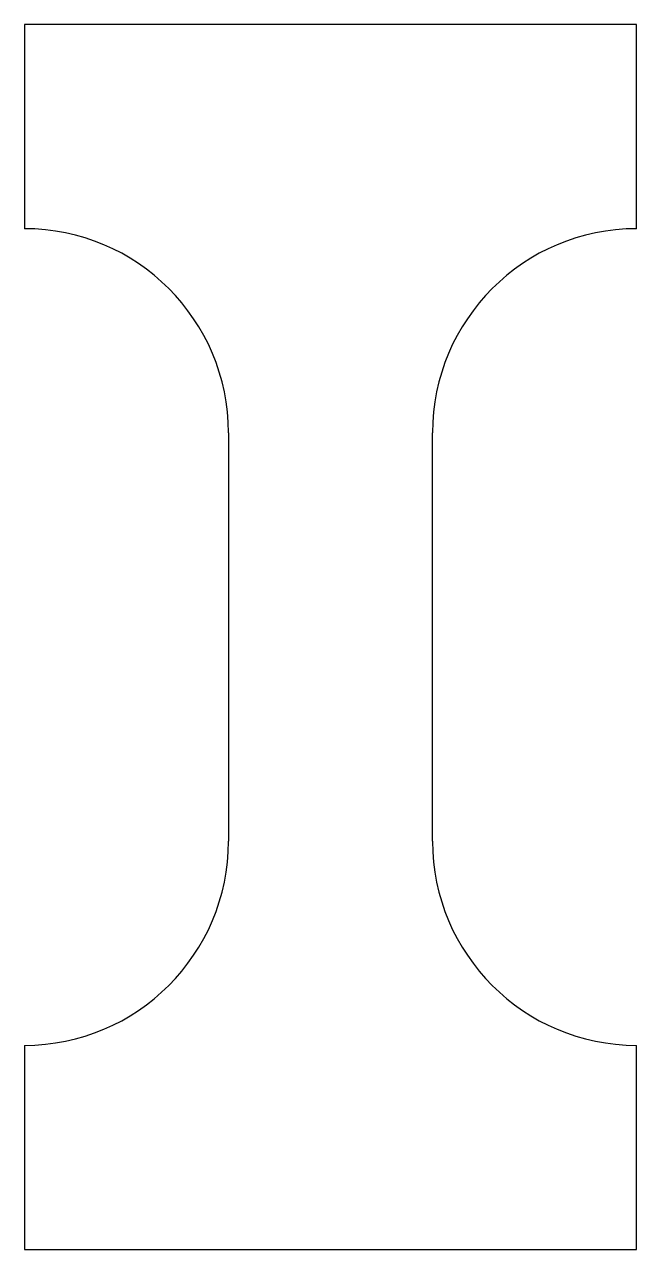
# Model space of a CAD drawing. Header units: metres. Extents: x -75 to 75, y 2600 to 2900.
import ezdxf

# ---------------------------------------------------------------- set-up
doc = ezdxf.new("R2010")
doc.units = ezdxf.units.M

msp = doc.modelspace()

# ---------------------------------------------------------------- linework, layer by layer
at = {"layer": 'PARAMETRIX'}
for p, q in [((75, 2900), (-75, 2900)), ((-75, 2900), (-75, 2850)), ((75, 2850), (75, 2900)), ((-25, 2800), (-25, 2700)), ((25, 2700), (25, 2800)), ((-75, 2650), (-75, 2600)), ((75, 2600), (75, 2650)), ((-75, 2600), (75, 2600))]:
    msp.add_line(p, q, dxfattribs=at)
for centre, start, end in [((-75, 2800), 0, 90), ((75, 2800), 90, 180), ((-75, 2700), 270, 0), ((75, 2700), 180, 270)]:
    msp.add_arc(centre, 50, start, end, dxfattribs=at)

doc.saveas('drawing.dxf')
